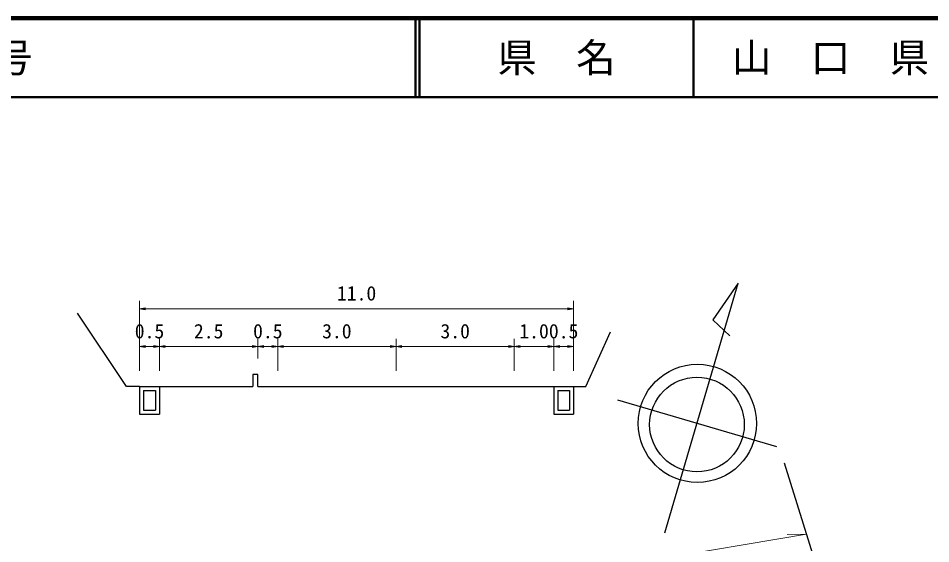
# Model space of a CAD drawing. Units: millimetres at full size, sheet at 1:1000, with parts at other scales. Extents: x 40000 to 680000, y 20000 to 380000.
# Drawn here: x 247398 to 363081, y 313339 to 380000 of the extents above; entities that cross this region are included whole.
import ezdxf
from ezdxf.enums import TextEntityAlignment as Align

# ---------------------------------------------------------------- set-up
doc = ezdxf.new("R2010")
doc.units = ezdxf.units.MM
doc.header["$LTSCALE"] = 1000
for name, color, linetype, lineweight in [('M-BGD', 7, 'Continuous', 25), ('M-BMK-OTRS', 5, 'Continuous', 25), ('M-BMK-SRVR', 3, 'Continuous', 25), ('M-STR-HTXT', 7, 'Continuous', 13), ('M-TTL', 2, 'Continuous', 140), ('M-TTL-LINE', 7, 'Continuous', 50)]:
    doc.layers.add(name, color=color, linetype=linetype, lineweight=lineweight)
doc.layers.add('M-TTL-TXT', color=7, linetype='Continuous')
doc.styles.add('ＭＳ ゴシック', font='')
doc.styles.get('ＭＳ ゴシック').set_extended_font_data('MS Gothic')

# ---------------------------------------------------------------- blocks, each defined once
blk = doc.blocks.new('open_arrow')
at = {"color": 0, "linetype": 'Continuous', "lineweight": -2}
blk.add_lwpolyline([(7.5, 1.25), (0, 0), (7.5, -1.25)], dxfattribs=at)

msp = doc.modelspace()

# ---------------------------------------------------------------- linework, layer by layer
at = {"layer": 'M-BGD'}
for p, q in [((261118, 333271), (254917, 342590)), ((319365, 333271), (322483, 340216)), ((277789, 334828), (277153, 334828)), ((277153, 334828), (277153, 333271)), ((277789, 333271), (277789, 334828)), ((262789, 333271), (261118, 333271)), ((262789, 333271), (262789, 329771)), ((265289, 333271), (265289, 329771)), ((315289, 333271), (315289, 329771)), ((317789, 333271), (317789, 329771)), ((263289, 332771), (264789, 332771)), ((263289, 332771), (263289, 330271)), ((264789, 332771), (264789, 330271)), ((315789, 332771), (317289, 332771)), ((315789, 332771), (315789, 330271)), ((317289, 332771), (317289, 330271)), ((262789, 329771), (265289, 329771)), ((263289, 330271), (264789, 330271)), ((315289, 329771), (317789, 329771)), ((315789, 330271), (317289, 330271))]:
    msp.add_line(p, q, dxfattribs=at)
for points in [[(262789, 333271), (265289, 333271), (277153, 333271)], [(277789, 333271), (280289, 333271), (295289, 333271), (310289, 333271), (315289, 333271), (317789, 333271), (319365, 333271)]]:
    msp.add_lwpolyline(points, dxfattribs=at)
at = {"layer": 'M-BMK-OTRS'}
msp.add_line((371354, 237122), (344556, 323553), dxfattribs=at)
at = {"layer": 'M-BMK-SRVR'}
for p, q in [((329360, 314710), (338685, 346396)), ((338685, 346396), (335436, 341753)), ((335436, 341753), (337628, 339704)), ((323381, 331585), (343526, 325656))]:
    msp.add_line(p, q, dxfattribs=at)
for centre, radius in [((333494, 328608), 7500), ((333441, 328460), 6000)]:
    msp.add_circle(centre, radius, dxfattribs=at)
at = {"layer": 'M-STR-HTXT'}
for p, q in [((262789, 335271), (262789, 344145)), ((317789, 335271), (317789, 344145)), ((317789, 343145), (262789, 343145)), ((265289, 335271), (265289, 339342)), ((277789, 336828), (277789, 339342)), ((280289, 335271), (280289, 339342)), ((295289, 335271), (295289, 339342)), ((310289, 335271), (310289, 339342)), ((315289, 335271), (315289, 339342)), ((262789, 338342), (265289, 338342)), ((265289, 338342), (277789, 338342)), ((277789, 338342), (280289, 338342)), ((280289, 338342), (295289, 338342)), ((295289, 338342), (310289, 338342)), ((310289, 338342), (315289, 338342)), ((315289, 338342), (317789, 338342)), ((347343, 314566), (344889, 314497))]:
    msp.add_line(p, q, dxfattribs=at)
msp.add_lwpolyline([(61350, 322820), (113892, 319594), (156096, 317073), (214693, 313561), (255011, 311211), (283041, 309470), (288239, 309171), (296350, 309110), (308747, 309458), (320170, 310380), (327771, 311247), (347343, 314566)], dxfattribs=at)
at = {"layer": 'M-TTL'}
msp.add_line((680000, 380000), (40000, 380000), dxfattribs=at)
at = {"layer": 'M-TTL-LINE'}
for p, q in [((297750, 380000), (297750, 370000)), ((298250, 380000), (298250, 370000)), ((333000, 380000), (333000, 370000)), ((40000, 370000), (680000, 370000))]:
    msp.add_line(p, q, dxfattribs=at)

# ---------------------------------------------------------------- block references
at = {"layer": 'M-STR-HTXT', "xscale": 100, "yscale": 100}
for p in [(262789, 343145), (262789, 338342), (265289, 338342), (277789, 338342), (280289, 338342), (295289, 338342), (310289, 338342), (315289, 338342)]:
    msp.add_blockref('open_arrow', p, dxfattribs=at)
at = {"layer": 'M-STR-HTXT', "xscale": 100, "yscale": 100, "rotation": 180}
for p in [(317789, 343145), (265289, 338342), (277789, 338342), (280289, 338342), (295289, 338342), (310289, 338342), (315289, 338342), (317789, 338342)]:
    msp.add_blockref('open_arrow', p, dxfattribs=at)

# ---------------------------------------------------------------- texts
at = {"layer": 'M-STR-HTXT', "style": 'ＭＳ ゴシック'}
for s, p in [('11.0', (290289, 343645)), ('0.5', (264039, 338842)), ('2.5', (271539, 338842)), ('0.5', (279039, 338842)), ('3.0', (287789, 338842)), ('3.0', (302789, 338842)), ('1.0', (312789, 338842)), ('0.5', (316539, 338842))]:
    msp.add_text(s, height=1833, dxfattribs=at).set_placement(p, align=Align.BOTTOM_CENTER)
at = {"layer": 'M-TTL-TXT', "style": 'ＭＳ ゴシック'}
msp.add_text('一般国道376号', height=3666, dxfattribs=at).set_placement((216734, 375000), align=Align.MIDDLE_LEFT)
for s, p in [('県\u3000名', (315625, 375000)), ('山\u3000口\u3000県', (350375, 375000))]:
    msp.add_text(s, height=3666, dxfattribs=at).set_placement(p, align=Align.MIDDLE_CENTER)

doc.saveas('drawing.dxf')
